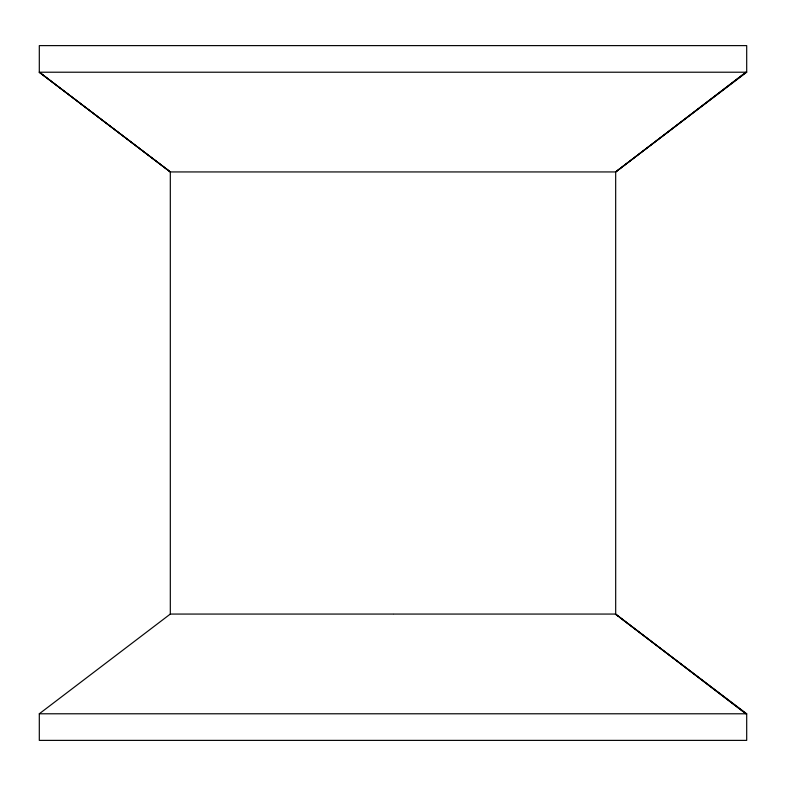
<?xml version="1.0" encoding="UTF-8"?>
<svg xmlns="http://www.w3.org/2000/svg" width="786" height="786" viewBox="0 0 786 786"><rect width="100%" height="100%" fill="white"/><g stroke="black" fill="none" stroke-linecap="round" stroke-linejoin="round"><path stroke-width="1.18" d="M615.615 171.938L746.002 72.214L615.693 171.938L170.307 171.938L39.3 72.214L39.3 45.617L746.7 45.617L746.7 72.214L615.674 171.938L615.693 614.062L746.002 713.786L620.223 617.786M618.268 616.293L615.35 614.062L746.7 713.786L746.7 740.383L39.3 740.383L39.3 713.786L170.307 614.062L393 614.062M170.307 614.062L170.307 171.938L39.3 72.214L746.7 72.214M393.639 614.062L615.693 614.062M39.3 713.786L746.7 713.786M39.3 72.214L170.326 171.938"/></g></svg>
